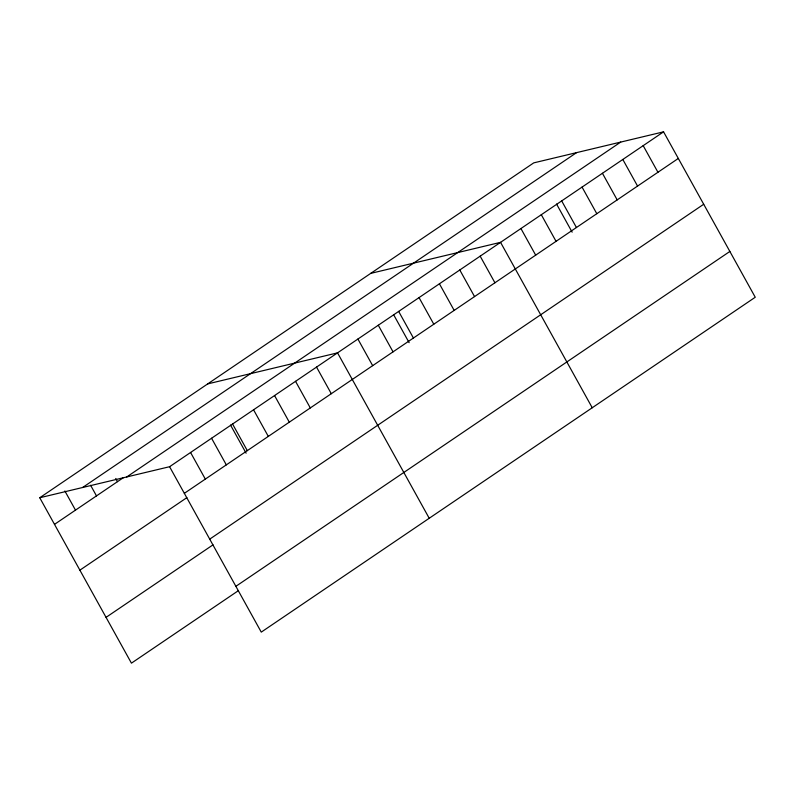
<?xml version="1.0" encoding="UTF-8"?>
<svg xmlns="http://www.w3.org/2000/svg" width="795" height="795" viewBox="0 0 795 795"><rect width="100%" height="100%" fill="white"/><g stroke="black" fill="none" stroke-linecap="round" stroke-linejoin="round"><path stroke-width="1.19" d="M39.75 497.75L533.733 162.876L663.567 131.841L755.25 297.25L261.267 632.124L169.583 466.715L39.75 497.75L131.433 663.159L238.411 590.645M82.591 487.514L576.574 152.63M54.507 524.362L123.483 477.596M126.733 476.96L620.716 142.076M169.583 466.715L663.567 131.841M184.331 493.337L678.314 158.453M79.888 570.164L186.865 497.65M209.721 539.139L703.704 204.255M106.053 617.357L213.02 544.843M235.877 586.322L729.86 251.449M370.718 273.381L500.552 242.346L592.235 407.755M207.704 383.896L337.537 352.861L429.221 518.27M643.185 145.654L657.942 172.267M622.813 159.467L637.56 186.08M602.431 173.28L617.188 199.893M582.059 187.093L596.806 213.706M561.677 200.906L576.435 227.519M556.56 204.057L572.142 232.17M541.306 214.72L556.053 241.332M520.924 228.533L535.681 255.155M480.17 256.169L494.927 282.781M459.798 269.982L474.545 296.595M439.416 283.795L454.174 310.408M419.045 297.608L433.792 324.221M398.663 311.421L413.42 338.034M393.545 314.572L409.127 342.675M378.291 325.234L393.038 351.847M357.909 339.048L372.666 365.66M316.539 367.091L331.296 393.704M295.541 381.322L310.298 407.934M274.553 395.552L289.3 422.175M253.555 409.793L268.312 436.405M232.567 424.023L247.315 450.636M230.53 425.077L246.112 453.19M211.569 438.254L226.317 464.866M190.571 452.484L205.329 479.097M115.712 478.471L117.481 481.671M90.59 485.258L96.493 495.901M64.872 490.972L75.495 510.132"/></g></svg>
